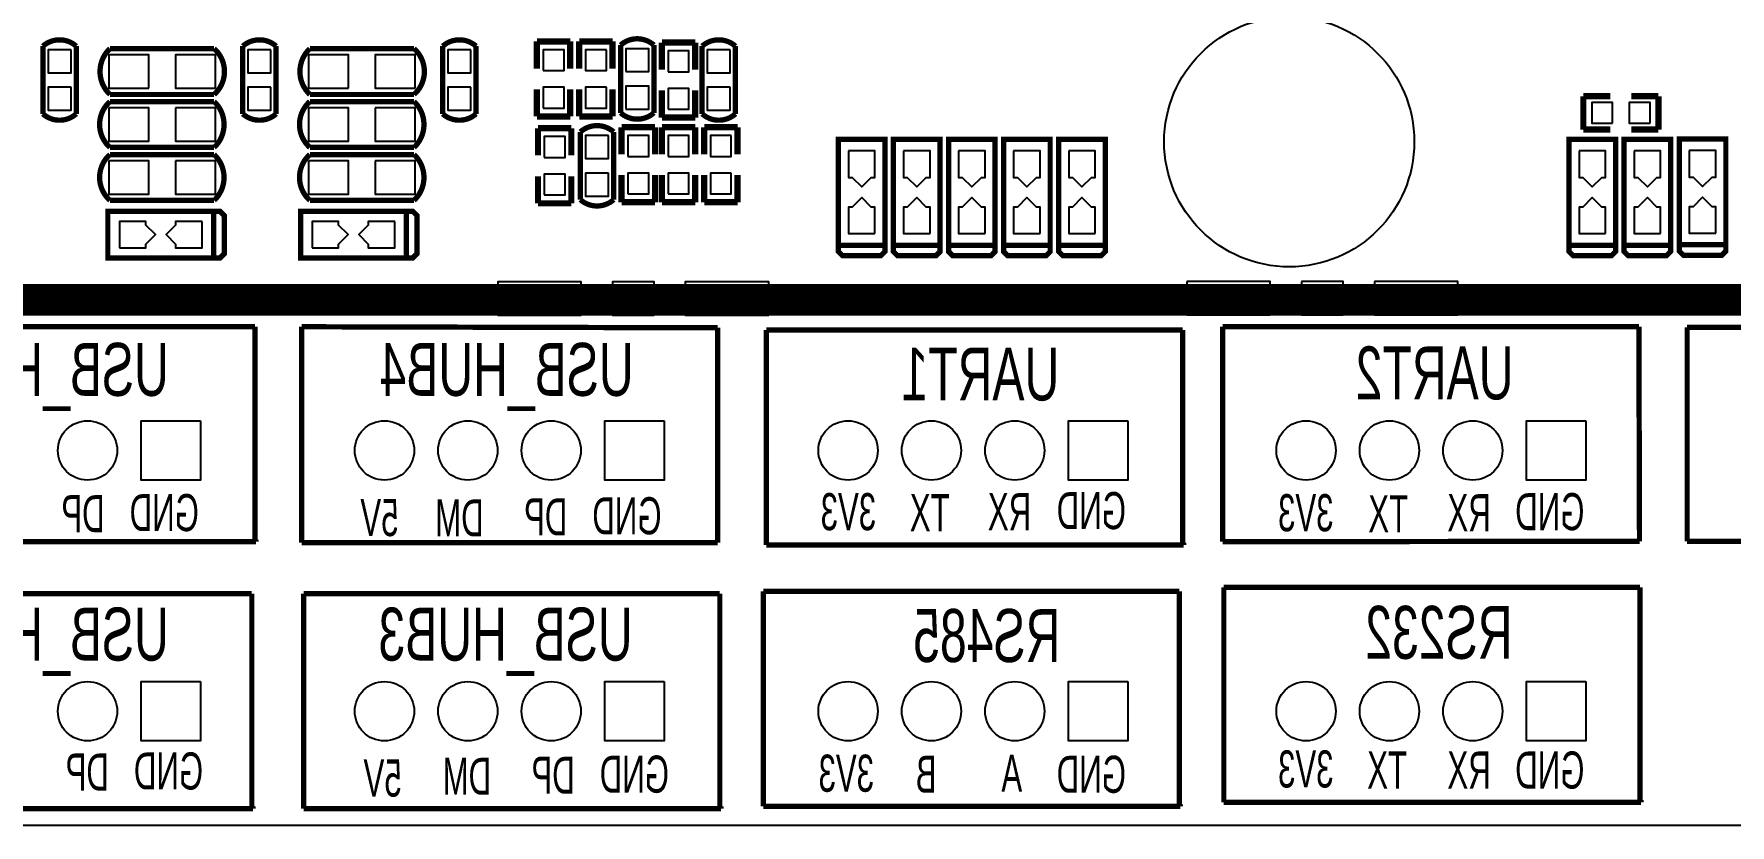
# Model space of a CAD drawing. Extents: x -3 to 180, y 0 to 107.
# Drawn here: x 95.6 to 136.28, y 0 to 18.98 of the extents above; entities that cross this region are included whole.
import ezdxf

# ---------------------------------------------------------------- set-up
doc = ezdxf.new("R2010")
doc.units = 0
doc.header["$MEASUREMENT"] = 0
for name, color, linetype in [('BG_OUTLINE', 254, 'CONTINUOUS'), ('BG_SILKSCREEN_BOTTOM', 141, 'CONTINUOUS'), ('PG_SILKSCREEN_BOTTOM', 85, 'CONTINUOUS'), ('PIN_BOTTOM', 5, 'CONTINUOUS')]:
    doc.layers.add(name, color=color, linetype=linetype)

msp = doc.modelspace()

# ---------------------------------------------------------------- linework, layer by layer
at = {"layer": 'BG_OUTLINE'}
msp.add_lwpolyline([(-2.999994, 103.031341), (-2.999994, 3.991813, 0.414214), (0.991819, 0), (176.017809, 0, 0.378859), (179.786788, 3.768979), (179.786788, 102.98717, 0.42493), (175.712984, 107.061), (166.5478, 107.060975), (166.5478, 97.5868), (152.3746, 97.5868), (152.3746, 107.060949), (46.3042, 107.06067), (46.3042, 105.8672), (42.0624, 105.8672), (42.0624, 107.06067), (30.607, 107.060644), (30.607, 105.8672), (26.3652, 105.8672), (26.3652, 107.060644), (1.029665, 107.060619, 0.418755)], format="xyb", close=True, dxfattribs=at)
at = {"layer": 'BG_SILKSCREEN_BOTTOM'}
for points in [[(6.5532, 12.5984, 0.762, 0.762, 0), (159.7914, 12.5984, 0.762, 0.762, 0)], [(90.91676, 11.95324, 0.127, 0.127, 0), (100.89896, 11.95324, 0.127, 0.127, 0)], [(100.89896, 11.95324, 0.127, 0.127, 0), (100.89896, 6.84784, 0.127, 0.127, 0)], [(102.01656, 11.95324, 0.127, 0.127, 0), (111.99876, 11.92784, 0.127, 0.127, 0)], [(102.01656, 6.77164, 0.127, 0.127, 0), (102.01656, 11.95324, 0.127, 0.127, 0)], [(111.99876, 11.92784, 0.127, 0.127, 0), (111.99876, 6.77164, 0.127, 0.127, 0)], [(113.16716, 11.87704, 0.127, 0.127, 0), (123.14936, 11.87704, 0.127, 0.127, 0)], [(113.16716, 11.59764, 0.127, 0.127, 0), (113.16716, 11.87704, 0.127, 0.127, 0)], [(123.14936, 11.87704, 0.127, 0.127, 0), (123.14936, 6.77164, 0.127, 0.127, 0)], [(124.11456, 11.95324, 0.127, 0.127, 0), (134.09676, 11.95324, 0.127, 0.127, 0)], [(124.11456, 11.67384, 0.127, 0.127, 0), (124.11456, 11.95324, 0.127, 0.127, 0)], [(134.09676, 11.95324, 0.127, 0.127, 0), (134.112, 6.8072, 0.127, 0.127, 0)], [(149.2504, 11.938, 0.127, 0.127, 0), (135.255, 11.938, 0.127, 0.127, 0)], [(135.255, 11.938, 0.127, 0.127, 0), (135.255, 6.8072, 0.127, 0.127, 0)], [(113.16716, 6.72084, 0.127, 0.127, 0), (113.16716, 11.59764, 0.127, 0.127, 0)], [(124.11456, 6.79704, 0.127, 0.127, 0), (124.11456, 11.67384, 0.127, 0.127, 0)], [(100.92436, 6.79704, 0.127, 0.127, 0), (90.91676, 6.79704, 0.127, 0.127, 0)], [(100.89896, 6.84784, 0.127, 0.127, 0), (100.92436, 6.84784, 0.127, 0.127, 0)], [(100.92436, 6.84784, 0.127, 0.127, 0), (100.92436, 6.79704, 0.127, 0.127, 0)], [(111.99876, 6.77164, 0.127, 0.127, 0), (102.01656, 6.77164, 0.127, 0.127, 0)], [(123.17476, 6.72084, 0.127, 0.127, 0), (113.16716, 6.72084, 0.127, 0.127, 0)], [(123.14936, 6.77164, 0.127, 0.127, 0), (123.17476, 6.77164, 0.127, 0.127, 0)], [(123.17476, 6.77164, 0.127, 0.127, 0), (123.17476, 6.72084, 0.127, 0.127, 0)], [(134.112, 6.8072, 0.127, 0.127, 0), (124.11456, 6.79704, 0.127, 0.127, 0)], [(135.255, 6.8072, 0.127, 0.127, 0), (149.2504, 6.8072, 0.127, 0.127, 0)], [(124.13996, 5.70484, 0.127, 0.127, 0), (134.12216, 5.70484, 0.127, 0.127, 0)], [(124.13996, 5.42544, 0.127, 0.127, 0), (124.13996, 5.70484, 0.127, 0.127, 0)], [(134.12216, 5.70484, 0.127, 0.127, 0), (134.12216, 0.59944, 0.127, 0.127, 0)], [(90.84056, 5.55244, 0.127, 0.127, 0), (100.82276, 5.55244, 0.127, 0.127, 0)], [(100.82276, 5.55244, 0.127, 0.127, 0), (100.82276, 0.44704, 0.127, 0.127, 0)], [(102.06736, 5.55244, 0.127, 0.127, 0), (112.04956, 5.55244, 0.127, 0.127, 0)], [(102.06736, 5.27304, 0.127, 0.127, 0), (102.06736, 5.55244, 0.127, 0.127, 0)], [(102.06736, 0.39624, 0.127, 0.127, 0), (102.06736, 5.27304, 0.127, 0.127, 0)], [(112.04956, 5.55244, 0.127, 0.127, 0), (112.04956, 0.44704, 0.127, 0.127, 0)], [(113.09096, 5.60324, 0.127, 0.127, 0), (123.07316, 5.60324, 0.127, 0.127, 0)], [(113.09096, 5.32384, 0.127, 0.127, 0), (113.09096, 5.60324, 0.127, 0.127, 0)], [(113.09096, 0.44704, 0.127, 0.127, 0), (113.09096, 5.32384, 0.127, 0.127, 0)], [(123.07316, 5.60324, 0.127, 0.127, 0), (123.07316, 0.49784, 0.127, 0.127, 0)], [(124.13996, 0.54864, 0.127, 0.127, 0), (124.13996, 5.42544, 0.127, 0.127, 0)], [(100.84816, 0.39624, 0.127, 0.127, 0), (90.84056, 0.39624, 0.127, 0.127, 0)], [(100.82276, 0.44704, 0.127, 0.127, 0), (100.84816, 0.44704, 0.127, 0.127, 0)], [(100.84816, 0.44704, 0.127, 0.127, 0), (100.84816, 0.39624, 0.127, 0.127, 0)], [(112.07496, 0.39624, 0.127, 0.127, 0), (102.06736, 0.39624, 0.127, 0.127, 0)], [(112.04956, 0.44704, 0.127, 0.127, 0), (112.07496, 0.44704, 0.127, 0.127, 0)], [(112.07496, 0.44704, 0.127, 0.127, 0), (112.07496, 0.39624, 0.127, 0.127, 0)], [(123.09856, 0.44704, 0.127, 0.127, 0), (113.09096, 0.44704, 0.127, 0.127, 0)], [(123.07316, 0.49784, 0.127, 0.127, 0), (123.09856, 0.49784, 0.127, 0.127, 0)], [(123.09856, 0.49784, 0.127, 0.127, 0), (123.09856, 0.44704, 0.127, 0.127, 0)], [(134.14756, 0.54864, 0.127, 0.127, 0), (124.13996, 0.54864, 0.127, 0.127, 0)], [(134.12216, 0.59944, 0.127, 0.127, 0), (134.14756, 0.59944, 0.127, 0.127, 0)], [(134.14756, 0.59944, 0.127, 0.127, 0), (134.14756, 0.54864, 0.127, 0.127, 0)]]:
    msp.add_lwpolyline(points, format="xyseb", dxfattribs=at)
at = {"layer": 'PG_SILKSCREEN_BOTTOM'}
for points in [[(95.810273, 17.621529, 0.127, 0.127, 0), (95.810273, 18.68424, 0.127, 0.127, -0.37791), (96.610272, 18.68424, 0.127, 0.127, 0)], [(96.610272, 18.68424, 0.127, 0.127, 0), (96.610272, 17.621529, 0.127, 0.127, 0)], [(100.605793, 17.621529, 0.127, 0.127, 0), (100.605793, 18.68424, 0.127, 0.127, -0.37791), (101.405792, 18.68424, 0.127, 0.127, 0)], [(101.405792, 18.68424, 0.127, 0.127, 0), (101.405792, 17.621529, 0.127, 0.127, 0)], [(105.401313, 17.621529, 0.127, 0.127, 0), (105.401313, 18.68424, 0.127, 0.127, -0.37791), (106.201312, 18.68424, 0.127, 0.127, 0)], [(106.201312, 18.68424, 0.127, 0.127, 0), (106.201312, 17.621529, 0.127, 0.127, 0)], [(107.661761, 18.796737, 0.150089, 0.150089, 0), (107.661761, 18.146751, 0.150089, 0.150089, 0)], [(108.461759, 18.796737, 0.150089, 0.150089, 0), (107.661761, 18.796737, 0.150089, 0.150089, 0)], [(108.461759, 18.146751, 0.150089, 0.150089, 0), (108.461759, 18.796737, 0.150089, 0.150089, 0)], [(108.677761, 18.796737, 0.150089, 0.150089, 0), (109.477759, 18.796737, 0.150089, 0.150089, 0)], [(108.677761, 18.146751, 0.150089, 0.150089, 0), (108.677761, 18.796737, 0.150089, 0.150089, 0)], [(109.477759, 18.796737, 0.150089, 0.150089, 0), (109.477759, 18.146751, 0.150089, 0.150089, 0)], [(109.668361, 18.146751, 0.127, 0.127, 0), (109.668361, 18.70964, 0.127, 0.127, -0.37791), (110.468359, 18.70964, 0.127, 0.127, 0)], [(110.468359, 18.70964, 0.127, 0.127, 0), (110.468359, 18.146751, 0.127, 0.127, 0)], [(110.658961, 18.771337, 0.150089, 0.150089, 0), (110.658961, 18.121351, 0.150089, 0.150089, 0)], [(111.458959, 18.771337, 0.150089, 0.150089, 0), (110.658961, 18.771337, 0.150089, 0.150089, 0)], [(111.458959, 18.121351, 0.150089, 0.150089, 0), (111.458959, 18.771337, 0.150089, 0.150089, 0)], [(111.624161, 17.621529, 0.127, 0.127, 0), (111.624161, 18.68424, 0.127, 0.127, -0.37791), (112.424159, 18.68424, 0.127, 0.127, 0)], [(112.424159, 18.68424, 0.127, 0.127, 0), (112.424159, 17.621529, 0.127, 0.127, 0)], [(97.418855, 17.524679, 0.127, 0.127, -0.432734), (97.418855, 18.624499, 0.127, 0.127, 0)], [(97.418855, 18.624499, 0.127, 0.127, 0), (99.918672, 18.624499, 0.127, 0.127, -0.450474), (99.918672, 17.524679, 0.127, 0.127, 0)], [(102.214375, 17.524679, 0.127, 0.127, -0.432734), (102.214375, 18.624499, 0.127, 0.127, 0)], [(102.214375, 18.624499, 0.127, 0.127, 0), (104.714192, 18.624499, 0.127, 0.127, -0.450474), (104.714192, 17.524679, 0.127, 0.127, 0)], [(110.468359, 18.146751, 0.127, 0.127, 0), (110.468359, 17.08404, 0.127, 0.127, -0.37791), (109.668361, 17.08404, 0.127, 0.127, 0)], [(109.668361, 17.08404, 0.127, 0.127, 0), (109.668361, 18.146751, 0.127, 0.127, 0)], [(96.610272, 17.621529, 0.127, 0.127, 0), (96.610272, 17.05864, 0.127, 0.127, -0.37791), (95.810273, 17.05864, 0.127, 0.127, 0)], [(95.810273, 17.05864, 0.127, 0.127, 0), (95.810273, 17.621529, 0.127, 0.127, 0)], [(99.918672, 17.524679, 0.127, 0.127, 0), (97.418855, 17.524679, 0.127, 0.127, 0)], [(101.405792, 17.621529, 0.127, 0.127, 0), (101.405792, 17.05864, 0.127, 0.127, -0.37791), (100.605793, 17.05864, 0.127, 0.127, 0)], [(100.605793, 17.05864, 0.127, 0.127, 0), (100.605793, 17.621529, 0.127, 0.127, 0)], [(104.714192, 17.524679, 0.127, 0.127, 0), (102.214375, 17.524679, 0.127, 0.127, 0)], [(106.201312, 17.621529, 0.127, 0.127, 0), (106.201312, 17.05864, 0.127, 0.127, -0.37791), (105.401313, 17.05864, 0.127, 0.127, 0)], [(105.401313, 17.05864, 0.127, 0.127, 0), (105.401313, 17.621529, 0.127, 0.127, 0)], [(107.661761, 16.996943, 0.150089, 0.150089, 0), (107.661761, 17.646929, 0.150089, 0.150089, 0)], [(108.461759, 17.646929, 0.150089, 0.150089, 0), (108.461759, 16.996943, 0.150089, 0.150089, 0)], [(108.677761, 17.646929, 0.150089, 0.150089, 0), (108.677761, 16.996943, 0.150089, 0.150089, 0)], [(109.477759, 16.996943, 0.150089, 0.150089, 0), (109.477759, 17.646929, 0.150089, 0.150089, 0)], [(110.658961, 16.971543, 0.150089, 0.150089, 0), (110.658961, 17.621529, 0.150089, 0.150089, 0)], [(111.458959, 17.621529, 0.150089, 0.150089, 0), (111.458959, 16.971543, 0.150089, 0.150089, 0)], [(112.424159, 17.621529, 0.127, 0.127, 0), (112.424159, 17.05864, 0.127, 0.127, -0.37791), (111.624161, 17.05864, 0.127, 0.127, 0)], [(111.624161, 17.05864, 0.127, 0.127, 0), (111.624161, 17.621529, 0.127, 0.127, 0)], [(132.765063, 17.484039, 0.150089, 0.150089, 0), (132.765063, 16.684041, 0.150089, 0.150089, 0)], [(133.415049, 17.484039, 0.150089, 0.150089, 0), (132.765063, 17.484039, 0.150089, 0.150089, 0)], [(133.914871, 17.484039, 0.150089, 0.150089, 0), (134.564857, 17.484039, 0.150089, 0.150089, 0)], [(134.564857, 17.484039, 0.150089, 0.150089, 0), (134.564857, 16.684041, 0.150089, 0.150089, 0)], [(99.918698, 16.254781, 0.127, 0.127, 0), (97.418881, 16.254781, 0.127, 0.127, -0.450474), (97.418881, 17.354601, 0.127, 0.127, 0)], [(97.418881, 17.354601, 0.127, 0.127, 0), (99.918698, 17.354601, 0.127, 0.127, 0)], [(99.918698, 17.354601, 0.127, 0.127, -0.432734), (99.918698, 16.254781, 0.127, 0.127, 0)], [(104.714218, 16.254781, 0.127, 0.127, 0), (102.214401, 16.254781, 0.127, 0.127, -0.450474), (102.214401, 17.354601, 0.127, 0.127, 0)], [(102.214401, 17.354601, 0.127, 0.127, 0), (104.714218, 17.354601, 0.127, 0.127, 0)], [(104.714218, 17.354601, 0.127, 0.127, -0.432734), (104.714218, 16.254781, 0.127, 0.127, 0)], [(108.461759, 16.996943, 0.150089, 0.150089, 0), (107.661761, 16.996943, 0.150089, 0.150089, 0)], [(107.687161, 16.713937, 0.150089, 0.150089, 0), (107.687161, 16.063951, 0.150089, 0.150089, 0)], [(108.487159, 16.713937, 0.150089, 0.150089, 0), (107.687161, 16.713937, 0.150089, 0.150089, 0)], [(108.487159, 16.063951, 0.150089, 0.150089, 0), (108.487159, 16.713937, 0.150089, 0.150089, 0)], [(108.677761, 16.996943, 0.150089, 0.150089, 0), (109.477759, 16.996943, 0.150089, 0.150089, 0)], [(108.703161, 15.564129, 0.127, 0.127, 0), (108.703161, 16.62684, 0.127, 0.127, -0.37791), (109.503159, 16.62684, 0.127, 0.127, 0)], [(109.503159, 16.62684, 0.127, 0.127, 0), (109.503159, 15.564129, 0.127, 0.127, 0)], [(109.693761, 16.739337, 0.150089, 0.150089, 0), (109.693761, 16.089351, 0.150089, 0.150089, 0)], [(110.493759, 16.739337, 0.150089, 0.150089, 0), (109.693761, 16.739337, 0.150089, 0.150089, 0)], [(110.493759, 16.089351, 0.150089, 0.150089, 0), (110.493759, 16.739337, 0.150089, 0.150089, 0)], [(111.458959, 16.971543, 0.150089, 0.150089, 0), (110.658961, 16.971543, 0.150089, 0.150089, 0)], [(110.658961, 16.739337, 0.150089, 0.150089, 0), (110.658961, 16.089351, 0.150089, 0.150089, 0)], [(111.458959, 16.739337, 0.150089, 0.150089, 0), (110.658961, 16.739337, 0.150089, 0.150089, 0)], [(111.458959, 16.089351, 0.150089, 0.150089, 0), (111.458959, 16.739337, 0.150089, 0.150089, 0)], [(111.674961, 16.739337, 0.150089, 0.150089, 0), (112.474959, 16.739337, 0.150089, 0.150089, 0)], [(111.674961, 16.089351, 0.150089, 0.150089, 0), (111.674961, 16.739337, 0.150089, 0.150089, 0)], [(112.474959, 16.739337, 0.150089, 0.150089, 0), (112.474959, 16.089351, 0.150089, 0.150089, 0)], [(132.765063, 16.684041, 0.150089, 0.150089, 0), (133.415049, 16.684041, 0.150089, 0.150089, 0)], [(134.564857, 16.684041, 0.150089, 0.150089, 0), (133.914871, 16.684041, 0.150089, 0.150089, 0)], [(116.01196, 13.90904, 0.127, 0.127, 0), (114.89436, 13.90904, 0.127, 0.127, 0), (114.89436, 16.44904, 0.127, 0.127, 0), (116.01196, 16.44904, 0.127, 0.127, 0), (116.01196, 13.90904, 0.127, 0.127, 0)], [(117.33276, 13.90904, 0.127, 0.127, 0), (116.21516, 13.90904, 0.127, 0.127, 0), (116.21516, 16.44904, 0.127, 0.127, 0), (117.33276, 16.44904, 0.127, 0.127, 0), (117.33276, 13.90904, 0.127, 0.127, 0)], [(118.65356, 13.90904, 0.127, 0.127, 0), (117.53596, 13.90904, 0.127, 0.127, 0), (117.53596, 16.44904, 0.127, 0.127, 0), (118.65356, 16.44904, 0.127, 0.127, 0), (118.65356, 13.90904, 0.127, 0.127, 0)], [(119.97436, 13.90904, 0.127, 0.127, 0), (118.85676, 13.90904, 0.127, 0.127, 0), (118.85676, 16.44904, 0.127, 0.127, 0), (119.97436, 16.44904, 0.127, 0.127, 0), (119.97436, 13.90904, 0.127, 0.127, 0)], [(121.29516, 13.90904, 0.127, 0.127, 0), (120.17756, 13.90904, 0.127, 0.127, 0), (120.17756, 16.44904, 0.127, 0.127, 0), (121.29516, 16.44904, 0.127, 0.127, 0), (121.29516, 13.90904, 0.127, 0.127, 0)], [(133.53796, 13.90904, 0.127, 0.127, 0), (132.42036, 13.90904, 0.127, 0.127, 0), (132.42036, 16.44904, 0.127, 0.127, 0), (133.53796, 16.44904, 0.127, 0.127, 0), (133.53796, 13.90904, 0.127, 0.127, 0)], [(134.85876, 13.90904, 0.127, 0.127, 0), (133.74116, 13.90904, 0.127, 0.127, 0), (133.74116, 16.44904, 0.127, 0.127, 0), (134.85876, 16.44904, 0.127, 0.127, 0), (134.85876, 13.90904, 0.127, 0.127, 0)], [(136.182862, 13.918946, 0.127, 0.127, 0), (135.065262, 13.918946, 0.127, 0.127, 0), (135.065262, 16.458946, 0.127, 0.127, 0), (136.182862, 16.458946, 0.127, 0.127, 0), (136.182862, 13.918946, 0.127, 0.127, 0)], [(99.918698, 14.984705, 0.127, 0.127, 0), (97.418881, 14.984705, 0.127, 0.127, -0.450474), (97.418881, 16.084525, 0.127, 0.127, 0)], [(97.418881, 16.084525, 0.127, 0.127, 0), (99.918698, 16.084525, 0.127, 0.127, 0)], [(99.918698, 16.084525, 0.127, 0.127, -0.432734), (99.918698, 14.984705, 0.127, 0.127, 0)], [(104.714218, 14.984705, 0.127, 0.127, 0), (102.214401, 14.984705, 0.127, 0.127, -0.450474), (102.214401, 16.084525, 0.127, 0.127, 0)], [(102.214401, 16.084525, 0.127, 0.127, 0), (104.714218, 16.084525, 0.127, 0.127, 0)], [(104.714218, 16.084525, 0.127, 0.127, -0.432734), (104.714218, 14.984705, 0.127, 0.127, 0)], [(107.687161, 14.914143, 0.150089, 0.150089, 0), (107.687161, 15.564129, 0.150089, 0.150089, 0)], [(108.487159, 15.564129, 0.150089, 0.150089, 0), (108.487159, 14.914143, 0.150089, 0.150089, 0)], [(109.503159, 15.564129, 0.127, 0.127, 0), (109.503159, 15.00124, 0.127, 0.127, -0.37791), (108.703161, 15.00124, 0.127, 0.127, 0)], [(108.703161, 15.00124, 0.127, 0.127, 0), (108.703161, 15.564129, 0.127, 0.127, 0)], [(109.693761, 14.939543, 0.150089, 0.150089, 0), (109.693761, 15.589529, 0.150089, 0.150089, 0)], [(110.493759, 15.589529, 0.150089, 0.150089, 0), (110.493759, 14.939543, 0.150089, 0.150089, 0)], [(110.658961, 14.939543, 0.150089, 0.150089, 0), (110.658961, 15.589529, 0.150089, 0.150089, 0)], [(111.458959, 15.589529, 0.150089, 0.150089, 0), (111.458959, 14.939543, 0.150089, 0.150089, 0)], [(111.674961, 15.589529, 0.150089, 0.150089, 0), (111.674961, 14.939543, 0.150089, 0.150089, 0)], [(112.474959, 14.939543, 0.150089, 0.150089, 0), (112.474959, 15.589529, 0.150089, 0.150089, 0)], [(99.90836, 14.72184, 0.127, 0.127, 0), (99.90836, 13.60424, 0.127, 0.127, 0), (97.36836, 13.60424, 0.127, 0.127, 0), (97.36836, 14.72184, 0.127, 0.127, 0), (99.90836, 14.72184, 0.127, 0.127, 0)], [(99.90836, 14.72184, 0.127, 0.127, 0), (100.06076, 14.72184, 0.127, 0.127, 0), (100.16236, 14.62024, 0.127, 0.127, 0), (100.16236, 14.16304, 0.127, 0.127, 0)], [(104.53116, 14.72184, 0.127, 0.127, 0), (104.53116, 13.60424, 0.127, 0.127, 0), (101.99116, 13.60424, 0.127, 0.127, 0), (101.99116, 14.72184, 0.127, 0.127, 0), (104.53116, 14.72184, 0.127, 0.127, 0)], [(104.53116, 14.72184, 0.127, 0.127, 0), (104.68356, 14.72184, 0.127, 0.127, 0), (104.78516, 14.62024, 0.127, 0.127, 0), (104.78516, 14.16304, 0.127, 0.127, 0)], [(108.487159, 14.914143, 0.150089, 0.150089, 0), (107.687161, 14.914143, 0.150089, 0.150089, 0)], [(110.493759, 14.939543, 0.150089, 0.150089, 0), (109.693761, 14.939543, 0.150089, 0.150089, 0)], [(111.458959, 14.939543, 0.150089, 0.150089, 0), (110.658961, 14.939543, 0.150089, 0.150089, 0)], [(111.674961, 14.939543, 0.150089, 0.150089, 0), (112.474959, 14.939543, 0.150089, 0.150089, 0)], [(99.90836, 13.60424, 0.127, 0.127, 0), (100.06076, 13.60424, 0.127, 0.127, 0), (100.16236, 13.70584, 0.127, 0.127, 0), (100.16236, 14.16304, 0.127, 0.127, 0)], [(104.53116, 13.60424, 0.127, 0.127, 0), (104.68356, 13.60424, 0.127, 0.127, 0), (104.78516, 13.70584, 0.127, 0.127, 0), (104.78516, 14.16304, 0.127, 0.127, 0)], [(114.89436, 13.90904, 0.127, 0.127, 0), (114.89436, 13.75664, 0.127, 0.127, 0), (114.99596, 13.65504, 0.127, 0.127, 0), (115.45316, 13.65504, 0.127, 0.127, 0)], [(116.01196, 13.90904, 0.127, 0.127, 0), (116.01196, 13.75664, 0.127, 0.127, 0), (115.91036, 13.65504, 0.127, 0.127, 0), (115.45316, 13.65504, 0.127, 0.127, 0)], [(116.21516, 13.90904, 0.127, 0.127, 0), (116.21516, 13.75664, 0.127, 0.127, 0), (116.31676, 13.65504, 0.127, 0.127, 0), (116.77396, 13.65504, 0.127, 0.127, 0)], [(117.33276, 13.90904, 0.127, 0.127, 0), (117.33276, 13.75664, 0.127, 0.127, 0), (117.23116, 13.65504, 0.127, 0.127, 0), (116.77396, 13.65504, 0.127, 0.127, 0)], [(117.53596, 13.90904, 0.127, 0.127, 0), (117.53596, 13.75664, 0.127, 0.127, 0), (117.63756, 13.65504, 0.127, 0.127, 0), (118.09476, 13.65504, 0.127, 0.127, 0)], [(118.65356, 13.90904, 0.127, 0.127, 0), (118.65356, 13.75664, 0.127, 0.127, 0), (118.55196, 13.65504, 0.127, 0.127, 0), (118.09476, 13.65504, 0.127, 0.127, 0)], [(118.85676, 13.90904, 0.127, 0.127, 0), (118.85676, 13.75664, 0.127, 0.127, 0), (118.95836, 13.65504, 0.127, 0.127, 0), (119.41556, 13.65504, 0.127, 0.127, 0)], [(119.97436, 13.90904, 0.127, 0.127, 0), (119.97436, 13.75664, 0.127, 0.127, 0), (119.87276, 13.65504, 0.127, 0.127, 0), (119.41556, 13.65504, 0.127, 0.127, 0)], [(120.17756, 13.90904, 0.127, 0.127, 0), (120.17756, 13.75664, 0.127, 0.127, 0), (120.27916, 13.65504, 0.127, 0.127, 0), (120.73636, 13.65504, 0.127, 0.127, 0)], [(121.29516, 13.90904, 0.127, 0.127, 0), (121.29516, 13.75664, 0.127, 0.127, 0), (121.19356, 13.65504, 0.127, 0.127, 0), (120.73636, 13.65504, 0.127, 0.127, 0)], [(132.42036, 13.90904, 0.127, 0.127, 0), (132.42036, 13.75664, 0.127, 0.127, 0), (132.52196, 13.65504, 0.127, 0.127, 0), (132.97916, 13.65504, 0.127, 0.127, 0)], [(133.53796, 13.90904, 0.127, 0.127, 0), (133.53796, 13.75664, 0.127, 0.127, 0), (133.43636, 13.65504, 0.127, 0.127, 0), (132.97916, 13.65504, 0.127, 0.127, 0)], [(133.74116, 13.90904, 0.127, 0.127, 0), (133.74116, 13.75664, 0.127, 0.127, 0), (133.84276, 13.65504, 0.127, 0.127, 0), (134.29996, 13.65504, 0.127, 0.127, 0)], [(134.85876, 13.90904, 0.127, 0.127, 0), (134.85876, 13.75664, 0.127, 0.127, 0), (134.75716, 13.65504, 0.127, 0.127, 0), (134.29996, 13.65504, 0.127, 0.127, 0)], [(135.065262, 13.918946, 0.127, 0.127, 0), (135.065262, 13.766546, 0.127, 0.127, 0), (135.166862, 13.664946, 0.127, 0.127, 0), (135.624062, 13.664946, 0.127, 0.127, 0)], [(136.182862, 13.918946, 0.127, 0.127, 0), (136.182862, 13.766546, 0.127, 0.127, 0), (136.081262, 13.664946, 0.127, 0.127, 0), (135.624062, 13.664946, 0.127, 0.127, 0)]]:
    msp.add_lwpolyline(points, format="xyseb", dxfattribs=at)
at = {"layer": 'PIN_BOTTOM'}
for points in [[(96.485227, 18.596483), (95.935317, 18.596483), (95.935317, 18.046573), (96.485227, 18.046573)], [(98.348724, 17.674539), (98.348724, 18.474639), (97.388629, 18.474639), (97.388629, 17.674539)], [(99.948924, 17.674539), (99.948924, 18.474639), (98.988829, 18.474639), (98.988829, 17.674539)], [(101.280747, 18.596483), (100.730837, 18.596483), (100.730837, 18.046573), (101.280747, 18.046573)], [(103.144244, 17.674539), (103.144244, 18.474639), (102.184149, 18.474639), (102.184149, 17.674539)], [(104.744444, 17.674539), (104.744444, 18.474639), (103.784349, 18.474639), (103.784349, 17.674539)], [(106.076267, 18.596483), (105.526357, 18.596483), (105.526357, 18.046573), (106.076267, 18.046573)], [(107.811811, 18.096979), (108.311709, 18.096979), (108.311709, 18.596877), (107.811811, 18.596877)], [(109.327709, 18.596877), (108.827811, 18.596877), (108.827811, 18.096979), (109.327709, 18.096979)], [(109.793405, 18.071973), (110.343315, 18.071973), (110.343315, 18.621883), (109.793405, 18.621883)], [(110.809011, 18.071579), (111.308909, 18.071579), (111.308909, 18.571477), (110.809011, 18.571477)], [(112.299115, 18.596483), (111.749205, 18.596483), (111.749205, 18.046573), (112.299115, 18.046573)], [(96.485227, 17.696307), (95.935317, 17.696307), (95.935317, 17.146397), (96.485227, 17.146397)], [(101.280747, 17.696307), (100.730837, 17.696307), (100.730837, 17.146397), (101.280747, 17.146397)], [(106.076267, 17.696307), (105.526357, 17.696307), (105.526357, 17.146397), (106.076267, 17.146397)], [(107.811811, 17.196803), (108.311709, 17.196803), (108.311709, 17.696701), (107.811811, 17.696701)], [(109.327709, 17.696701), (108.827811, 17.696701), (108.827811, 17.196803), (109.327709, 17.196803)], [(109.793405, 17.171797), (110.343315, 17.171797), (110.343315, 17.721707), (109.793405, 17.721707)], [(110.809011, 17.171403), (111.308909, 17.171403), (111.308909, 17.671301), (110.809011, 17.671301)], [(112.299115, 17.696307), (111.749205, 17.696307), (111.749205, 17.146397), (112.299115, 17.146397)], [(97.388642, 17.204741), (97.388642, 16.404641), (98.348737, 16.404641), (98.348737, 17.204741)], [(98.988842, 17.204741), (98.988842, 16.404641), (99.948936, 16.404641), (99.948936, 17.204741)], [(102.184162, 17.204741), (102.184162, 16.404641), (103.144257, 16.404641), (103.144257, 17.204741)], [(103.784362, 17.204741), (103.784362, 16.404641), (104.744456, 16.404641), (104.744456, 17.204741)], [(133.464833, 16.834079), (133.464833, 17.333976), (132.964936, 17.333976), (132.964936, 16.834079)], [(134.365009, 16.834079), (134.365009, 17.333976), (133.865112, 17.333976), (133.865112, 16.834079)], [(107.837211, 16.014179), (108.337109, 16.014179), (108.337109, 16.514077), (107.837211, 16.514077)], [(109.378115, 16.539083), (108.828205, 16.539083), (108.828205, 15.989173), (109.378115, 15.989173)], [(109.843811, 16.039579), (110.343709, 16.039579), (110.343709, 16.539477), (109.843811, 16.539477)], [(110.809011, 16.039579), (111.308909, 16.039579), (111.308909, 16.539477), (110.809011, 16.539477)], [(112.324909, 16.539477), (111.825011, 16.539477), (111.825011, 16.039579), (112.324909, 16.039579)], [(97.388642, 15.934665), (97.388642, 15.134565), (98.348737, 15.134565), (98.348737, 15.934665)], [(98.988842, 15.934665), (98.988842, 15.134565), (99.948936, 15.134565), (99.948936, 15.934665)], [(102.184162, 15.934665), (102.184162, 15.134565), (103.144257, 15.134565), (103.144257, 15.934665)], [(103.784362, 15.934665), (103.784362, 15.134565), (104.744456, 15.134565), (104.744456, 15.934665)], [(115.13566, 16.16964), (115.13566, 15.53464), (115.21186, 15.53464), (115.22456, 15.53464), (115.45316, 15.30604), (115.68176, 15.53464), (115.77066, 15.53464), (115.77066, 16.16964)], [(116.45646, 16.16964), (116.45646, 15.53464), (116.53266, 15.53464), (116.54536, 15.53464), (116.77396, 15.30604), (117.00256, 15.53464), (117.09146, 15.53464), (117.09146, 16.16964)], [(117.77726, 16.16964), (117.77726, 15.53464), (117.85346, 15.53464), (117.86616, 15.53464), (118.09476, 15.30604), (118.32336, 15.53464), (118.41226, 15.53464), (118.41226, 16.16964)], [(119.09806, 16.16964), (119.09806, 15.53464), (119.17426, 15.53464), (119.18696, 15.53464), (119.41556, 15.30604), (119.64416, 15.53464), (119.73306, 15.53464), (119.73306, 16.16964)], [(120.41886, 16.16964), (120.41886, 15.53464), (120.49506, 15.53464), (120.50776, 15.53464), (120.73636, 15.30604), (120.96496, 15.53464), (121.05386, 15.53464), (121.05386, 16.16964)], [(132.66166, 16.16964), (132.66166, 15.53464), (132.73786, 15.53464), (132.75056, 15.53464), (132.97916, 15.30604), (133.20776, 15.53464), (133.29666, 15.53464), (133.29666, 16.16964)], [(133.98246, 16.16964), (133.98246, 15.53464), (134.05866, 15.53464), (134.07136, 15.53464), (134.29996, 15.30604), (134.52856, 15.53464), (134.61746, 15.53464), (134.61746, 16.16964)], [(135.306562, 16.179546), (135.306562, 15.544546), (135.382762, 15.544546), (135.395462, 15.544546), (135.624062, 15.315946), (135.852662, 15.544546), (135.941562, 15.544546), (135.941562, 16.179546)], [(107.837211, 15.114003), (108.337109, 15.114003), (108.337109, 15.613901), (107.837211, 15.613901)], [(109.378115, 15.638907), (108.828205, 15.638907), (108.828205, 15.088997), (109.378115, 15.088997)], [(109.843811, 15.139403), (110.343709, 15.139403), (110.343709, 15.639301), (109.843811, 15.639301)], [(110.809011, 15.139403), (111.308909, 15.139403), (111.308909, 15.639301), (110.809011, 15.639301)], [(112.324909, 15.639301), (111.825011, 15.639301), (111.825011, 15.139403), (112.324909, 15.139403)], [(135.941562, 14.198346), (135.941562, 14.833346), (135.865362, 14.833346), (135.852662, 14.833346), (135.624062, 15.061946), (135.395462, 14.833346), (135.306562, 14.833346), (135.306562, 14.198346)], [(115.77066, 14.18844), (115.77066, 14.82344), (115.69446, 14.82344), (115.68176, 14.82344), (115.45316, 15.05204), (115.22456, 14.82344), (115.13566, 14.82344), (115.13566, 14.18844)], [(117.09146, 14.18844), (117.09146, 14.82344), (117.01526, 14.82344), (117.00256, 14.82344), (116.77396, 15.05204), (116.54536, 14.82344), (116.45646, 14.82344), (116.45646, 14.18844)], [(118.41226, 14.18844), (118.41226, 14.82344), (118.33606, 14.82344), (118.32336, 14.82344), (118.09476, 15.05204), (117.86616, 14.82344), (117.77726, 14.82344), (117.77726, 14.18844)], [(119.73306, 14.18844), (119.73306, 14.82344), (119.65686, 14.82344), (119.64416, 14.82344), (119.41556, 15.05204), (119.18696, 14.82344), (119.09806, 14.82344), (119.09806, 14.18844)], [(121.05386, 14.18844), (121.05386, 14.82344), (120.97766, 14.82344), (120.96496, 14.82344), (120.73636, 15.05204), (120.50776, 14.82344), (120.41886, 14.82344), (120.41886, 14.18844)], [(133.29666, 14.18844), (133.29666, 14.82344), (133.22046, 14.82344), (133.20776, 14.82344), (132.97916, 15.05204), (132.75056, 14.82344), (132.66166, 14.82344), (132.66166, 14.18844)], [(134.61746, 14.18844), (134.61746, 14.82344), (134.54126, 14.82344), (134.52856, 14.82344), (134.29996, 15.05204), (134.07136, 14.82344), (133.98246, 14.82344), (133.98246, 14.18844)], [(97.64776, 13.84554), (98.28276, 13.84554), (98.28276, 13.92174), (98.28276, 13.93444), (98.51136, 14.16304), (98.28276, 14.39164), (98.28276, 14.48054), (97.64776, 14.48054)], [(99.62896, 14.48054), (98.99396, 14.48054), (98.99396, 14.40434), (98.99396, 14.39164), (98.76536, 14.16304), (98.99396, 13.93444), (98.99396, 13.84554), (99.62896, 13.84554)], [(102.27056, 13.84554), (102.90556, 13.84554), (102.90556, 13.92174), (102.90556, 13.93444), (103.13416, 14.16304), (102.90556, 14.39164), (102.90556, 14.48054), (102.27056, 14.48054)], [(104.25176, 14.48054), (103.61676, 14.48054), (103.61676, 14.40434), (103.61676, 14.39164), (103.38816, 14.16304), (103.61676, 13.93444), (103.61676, 13.84554), (104.25176, 13.84554)], [(108.721779, 12.231218), (108.721779, 13.031318), (106.721783, 13.031318), (106.721783, 12.231218)], [(110.471687, 12.231218), (110.471687, 13.031318), (109.471689, 13.031318), (109.471689, 12.231218)], [(113.221592, 12.231218), (113.221592, 13.031318), (111.221596, 13.031318), (111.221596, 12.231218)], [(123.252255, 13.03909), (123.252255, 12.23899), (125.252251, 12.23899), (125.252251, 13.03909)], [(126.002161, 13.03909), (126.002161, 12.23899), (127.002159, 12.23899), (127.002159, 13.03909)], [(127.752069, 13.03909), (127.752069, 12.23899), (129.752065, 12.23899), (129.752065, 13.03909)], [(99.5942, 9.69852), (99.5942, 8.27452), (98.1702, 8.27452), (98.1702, 9.69852)], [(110.71686, 9.69852), (110.71686, 8.27452), (109.29286, 8.27452), (109.29286, 9.69852)], [(121.837564, 9.69852), (121.837564, 8.27452), (120.413564, 8.27452), (120.413564, 9.69852)], [(132.82408, 9.69852), (132.82408, 8.27452), (131.40008, 8.27452), (131.40008, 9.69852)], [(99.5942, 3.4425), (99.5942, 2.0185), (98.1702, 2.0185), (98.1702, 3.4425)], [(110.71686, 3.4425), (110.71686, 2.0185), (109.29286, 2.0185), (109.29286, 3.4425)], [(121.837564, 3.4425), (121.837564, 2.0185), (120.413564, 2.0185), (120.413564, 3.4425)], [(132.82408, 3.4425), (132.82408, 2.0185), (131.40008, 2.0185), (131.40008, 3.4425)]]:
    msp.add_lwpolyline(points, close=True, dxfattribs=at)
for centre, radius in [((125.708867, 16.390036), 2.999994), ((96.882204, 8.98652), 0.712), ((104.004872, 8.98652), 0.712), ((106.004868, 8.98652), 0.712), ((108.004864, 8.98652), 0.712), ((115.125576, 8.98652), 0.712), ((117.125572, 8.98652), 0.712), ((119.125568, 8.98652), 0.712), ((126.112092, 8.98652), 0.712), ((128.112088, 8.98652), 0.712), ((130.112084, 8.98652), 0.712), ((96.882204, 2.7305), 0.712), ((104.004872, 2.7305), 0.712), ((106.004868, 2.7305), 0.712), ((108.004864, 2.7305), 0.712), ((115.125576, 2.7305), 0.712), ((117.125572, 2.7305), 0.712), ((119.125568, 2.7305), 0.712), ((126.112092, 2.7305), 0.712), ((128.112088, 2.7305), 0.712), ((130.112084, 2.7305), 0.712)]:
    msp.add_circle(centre, radius, dxfattribs=at)

# ---------------------------------------------------------------- texts
at = {"layer": 'BG_SILKSCREEN_BOTTOM', "text_generation_flag": 2}
for s, height, width, p in [('USB_HUB2', 1.27, 0.68, (98.8314, 10.295458)), ('USB_HUB4', 1.27, 0.68, (109.982, 10.295458)), ('UART1', 1.27, 0.68, (120.1928, 10.1854)), ('UART2', 1.27, 0.68, (131.0894, 10.2108)), ('DP', 0.889, 0.628571, (97.29216, 7.02564)), ('GND', 0.889, 0.628571, (99.55276, 7.05104)), ('5V', 0.889, 0.628571, (104.34066, 6.932498)), ('DM', 0.889, 0.628571, (106.38536, 6.92404)), ('DP', 0.889, 0.628571, (108.39196, 6.94944)), ('GND', 0.889, 0.628571, (110.65256, 6.97484)), ('3V3', 0.889, 0.628571, (115.7986, 7.0739)), ('TX', 0.889, 0.628571, (117.5639, 7.0485)), ('RX', 0.889, 0.628571, (119.5197, 7.0739)), ('GND', 0.889, 0.628571, (121.793, 7.0993)), ('3V3', 0.889, 0.628571, (126.7714, 7.0485)), ('TX', 0.889, 0.628571, (128.5621, 7.0231)), ('RX', 0.889, 0.628571, (130.5433, 7.0485)), ('GND', 0.889, 0.628571, (132.7912, 7.0739)), ('USB_HUB1', 1.27, 0.68, (98.8314, 3.945458)), ('USB_HUB3', 1.27, 0.68, (109.9566, 3.945458)), ('RS485', 1.27, 0.68, (120.2182, 3.9116)), ('RS232', 1.27, 0.68, (131.064, 3.9878)), ('DP', 0.889, 0.628571, (97.39376, 0.82804)), ('GND', 0.889, 0.628571, (99.65436, 0.85344)), ('DP', 0.889, 0.628571, (108.56976, 0.75184)), ('GND', 0.889, 0.628571, (110.83036, 0.77724)), ('3V3', 0.889, 0.628571, (115.7478, 0.8001)), ('B', 0.889, 0.628571, (117.2464, 0.7747)), ('A', 0.889, 0.628571, (119.3038, 0.8001)), ('GND', 0.889, 0.628571, (121.793, 0.7747)), ('3V3', 0.889, 0.628571, (126.7714, 0.9017)), ('TX', 0.889, 0.628571, (128.5367, 0.8763)), ('RX', 0.889, 0.628571, (130.5433, 0.8763)), ('GND', 0.889, 0.628571, (132.7912, 0.8763)), ('5V', 0.889, 0.628571, (104.41686, 0.684098)), ('DM', 0.889, 0.628571, (106.56316, 0.72644))]:
    msp.add_text(s, height=height, dxfattribs=dict(at, width=width)).set_placement(p)

doc.saveas('drawing.dxf')
